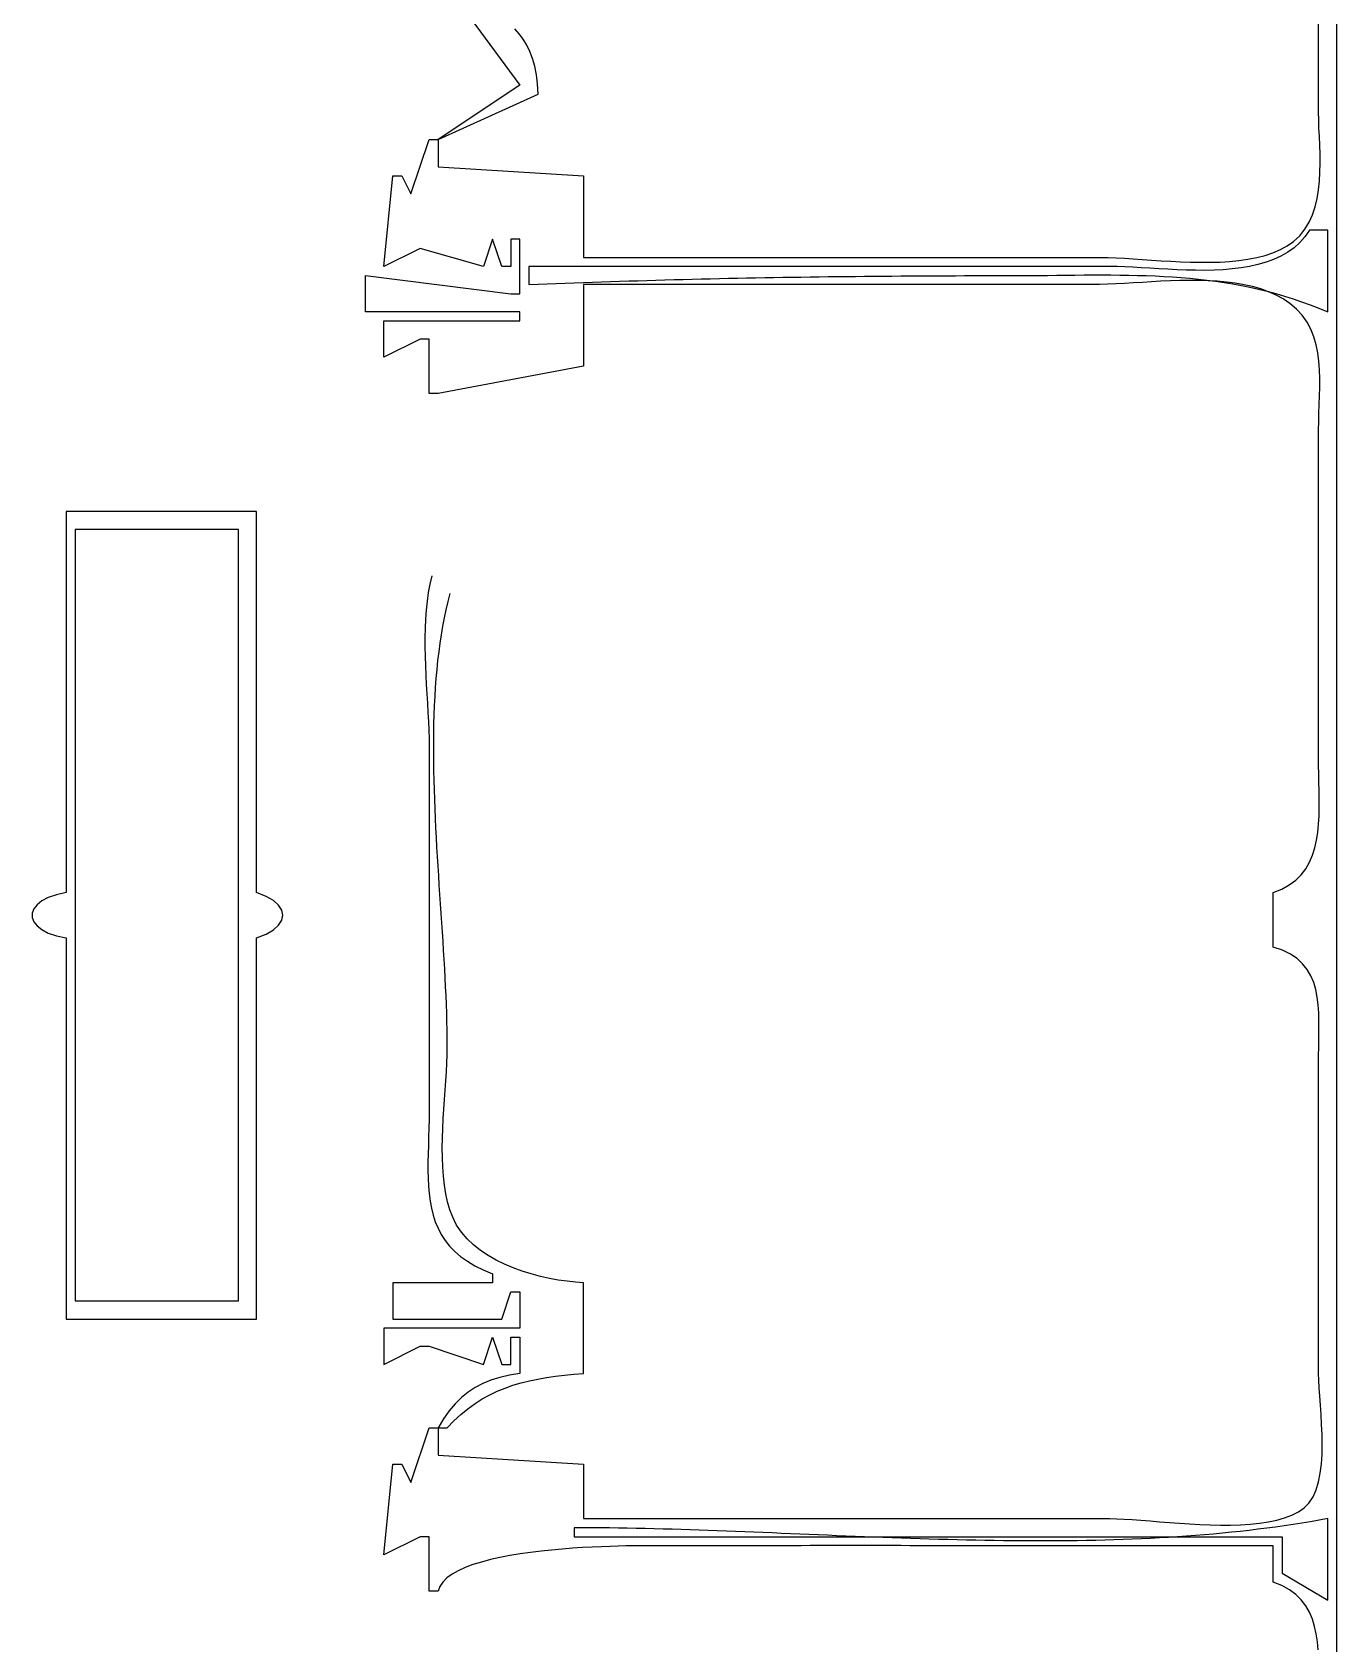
# Model space of a CAD drawing. Header units: metres. Extents: x 169 to 614, y 211 to 1165.
# Drawn here: x 389.3 to 533, y 747.2 to 924.8 of the extents above; entities that cross this region are included whole.
import ezdxf

# ---------------------------------------------------------------- set-up
doc = ezdxf.new("R2010")
doc.units = ezdxf.units.M

msp = doc.modelspace()

# ---------------------------------------------------------------- linework, layer by layer
for p, q in [((533, 592), (533, 1115)), ((531, 916), (531, 953)), ((433.3179, 932.1042), (443, 919)), ((442.9186, 924.6395), (442.4481, 925.1983)), ((443.3557, 924.0392), (442.9186, 924.6395)), ((443.7538, 923.3893), (443.3557, 924.0392)), ((444.1071, 922.6818), (443.7538, 923.3893)), ((444.4099, 921.9087), (444.1071, 922.6818)), ((444.6563, 921.062), (444.4099, 921.9087)), ((444.8406, 920.1337), (444.6563, 921.062)), ((444.9571, 919.1156), (444.8406, 920.1337)), ((443, 919), (434, 913)), ((445, 918), (444.9571, 919.1156)), ((434, 913), (445, 918)), ((531.0123, 915.1486), (531, 916)), ((531.0432, 914.2524), (531.0123, 915.1486)), ((431, 907), (433, 913)), ((433, 913), (434, 913)), ((434, 913), (434, 910)), ((531.0833, 913.3197), (531.0432, 914.2524)), ((531.1233, 912.3591), (531.0833, 913.3197)), ((531.1542, 911.3792), (531.1233, 912.3591)), ((531.1664, 910.3885), (531.1542, 911.3792)), ((434, 910), (450, 909)), ((531.0983, 908.4089), (531.1509, 909.3955)), ((531.1509, 909.3955), (531.1664, 910.3885)), ((428, 899), (429, 909)), ((429, 909), (430, 909)), ((430, 909), (431, 907)), ((450, 909), (450, 900)), ((530.9994, 907.4371), (531.0983, 908.4089)), ((530.6255, 905.5723), (530.8448, 906.4887)), ((530.8448, 906.4887), (530.9994, 907.4371)), ((529.9551, 903.8695), (530.332, 904.6964)), ((530.332, 904.6964), (530.6255, 905.5723)), ((528.2315, 901.7685), (528.9141, 902.397)), ((528.9141, 902.397), (529.4855, 903.1001)), ((529.4976, 902.2789), (528.9261, 901.6372)), ((529.4855, 903.1001), (529.9551, 903.8695)), ((530, 903), (529.4976, 902.2789)), ((532, 903), (530, 903)), ((532, 894), (532, 903)), ((432, 901), (428, 899)), ((439, 899), (432, 901)), ((440, 902), (439, 899)), ((441, 899), (440, 902)), ((443, 902), (442, 902)), ((442, 902), (442, 899)), ((443, 896), (443, 902)), ((525.1023, 900.2289), (525.9731, 900.5211)), ((525.9731, 900.5211), (526.789, 900.8721)), ((526.789, 900.8721), (527.5438, 901.2865)), ((527.5958, 900.5746), (526.8467, 900.1453)), ((527.5438, 901.2865), (528.2315, 901.7686)), ((528.2906, 901.0705), (527.5958, 900.5746)), ((528.9261, 901.6372), (528.2906, 901.0705)), ((442, 899), (441, 899)), ((508, 899), (444, 899)), ((444, 899), (444, 897)), ((450, 900), (507, 900)), ((507, 900), (507.8145, 899.9881)), ((507.8145, 899.9881), (508.6841, 899.9556)), ((508.8068, 898.9894), (508, 899)), ((508.6841, 899.9556), (509.6027, 899.9068)), ((509.6572, 898.9605), (508.8068, 898.9894)), ((509.6027, 899.9068), (510.5642, 899.8462)), ((510.5465, 898.9175), (509.6572, 898.9605)), ((511.4696, 898.8647), (510.5465, 898.9175)), ((510.5642, 899.8462), (511.5625, 899.7781)), ((512.4217, 898.8063), (511.4696, 898.8647)), ((511.5625, 899.7781), (512.5913, 899.7071)), ((513.3978, 898.7465), (512.4217, 898.8063)), ((512.5913, 899.7071), (513.6447, 899.6374)), ((514.3931, 898.6897), (513.3978, 898.7465)), ((513.6447, 899.6374), (514.7165, 899.5736)), ((514.7165, 899.5736), (515.8007, 899.52)), ((515.8007, 899.52), (516.891, 899.4811)), ((516.891, 899.4811), (517.9813, 899.4613)), ((517.9813, 899.4613), (519.0657, 899.465)), ((519.0657, 899.465), (520.1378, 899.4967)), ((520.1378, 899.4967), (521.1917, 899.5607)), ((521.4853, 898.7294), (520.493, 898.6471)), ((521.1917, 899.5607), (522.2212, 899.6615)), ((522.4575, 898.8485), (521.4853, 898.7294)), ((522.2212, 899.6615), (523.2202, 899.8036)), ((523.4048, 899.0087), (522.4575, 898.8485)), ((523.2202, 899.8036), (524.1826, 899.9912)), ((524.3223, 899.2142), (523.4048, 899.0087)), ((524.1826, 899.9912), (525.1023, 900.2289)), ((525.205, 899.4694), (524.3223, 899.2142)), ((526.0481, 899.7783), (525.205, 899.4694)), ((526.8467, 900.1453), (526.0481, 899.7783)), ((426, 894), (426, 898)), ((426, 898), (442, 896)), ((444, 897), (444.9996, 897.0423)), ((444.9996, 897.0423), (445.9992, 897.0836)), ((445.9992, 897.0836), (446.9987, 897.1238)), ((446.9987, 897.1238), (447.9981, 897.1629)), ((447.9981, 897.1629), (448.9974, 897.201)), ((448.9974, 897.201), (449.9966, 897.238)), ((449.9966, 897.238), (450.9958, 897.274)), ((506, 897), (450, 897)), ((450, 897), (450, 888)), ((450.9958, 897.274), (451.9949, 897.3089)), ((451.9949, 897.3089), (452.9939, 897.3429)), ((452.9939, 897.3429), (453.9929, 897.3758)), ((453.9929, 897.3758), (454.9918, 897.4078)), ((454.9918, 897.4078), (455.9908, 897.4387)), ((455.9908, 897.4387), (456.9896, 897.4687)), ((456.9896, 897.4687), (457.9885, 897.4978)), ((457.9885, 897.4978), (458.9874, 897.5258)), ((458.9874, 897.5258), (459.9862, 897.553)), ((459.9862, 897.553), (460.985, 897.5792)), ((460.985, 897.5792), (461.9839, 897.6045)), ((461.9839, 897.6045), (462.9827, 897.6289)), ((462.9827, 897.6289), (463.9816, 897.6524)), ((463.9816, 897.6524), (464.9805, 897.6751)), ((464.9805, 897.6751), (465.9795, 897.6968)), ((465.9795, 897.6968), (466.9784, 897.7177)), ((466.9784, 897.7177), (467.9775, 897.7378)), ((467.9775, 897.7378), (468.9765, 897.757)), ((468.9765, 897.757), (469.9757, 897.7754)), ((469.9757, 897.7754), (470.9749, 897.793)), ((470.9749, 897.793), (471.9742, 897.8097)), ((471.9742, 897.8097), (472.9735, 897.8257)), ((472.9735, 897.8257), (473.973, 897.8409)), ((473.973, 897.8409), (474.9725, 897.8553)), ((474.9725, 897.8553), (475.9721, 897.869)), ((475.9721, 897.869), (476.9719, 897.8819)), ((476.9719, 897.8819), (477.9718, 897.8941)), ((477.9718, 897.8941), (478.9717, 897.9055)), ((478.9717, 897.9055), (479.9719, 897.9163)), ((479.9719, 897.9163), (480.9721, 897.9263)), ((480.9721, 897.9263), (481.9725, 897.9356)), ((481.9725, 897.9356), (482.973, 897.9443)), ((482.973, 897.9443), (483.9737, 897.9523)), ((483.9737, 897.9523), (484.9746, 897.9596)), ((484.9746, 897.9596), (485.9756, 897.9662)), ((485.9756, 897.9662), (486.9768, 897.9723)), ((486.9768, 897.9723), (487.9782, 897.9777)), ((487.9782, 897.9777), (488.9797, 897.9825)), ((488.9797, 897.9825), (489.9815, 897.9867)), ((489.9815, 897.9867), (490.9835, 897.9903)), ((490.9835, 897.9903), (491.9857, 897.9933)), ((491.9857, 897.9933), (492.9881, 897.9957)), ((492.9881, 897.9957), (493.9907, 897.9976)), ((493.9907, 897.9976), (494.9935, 897.9989)), ((494.9935, 897.9989), (495.9966, 897.9997)), ((495.9966, 897.9997), (497, 898)), ((497, 898), (498.0434, 898.002)), ((498.0434, 898.002), (499.0796, 898.0075)), ((499.0796, 898.0075), (500.1086, 898.0157)), ((500.1086, 898.0157), (501.1309, 898.0256)), ((501.1309, 898.0256), (502.1467, 898.0364)), ((502.1467, 898.0364), (503.1564, 898.0472)), ((503.1564, 898.0472), (504.1601, 898.0571)), ((504.1601, 898.0571), (505.1582, 898.0652)), ((505.1582, 898.0652), (506.151, 898.0706)), ((506.8535, 897.0103), (506, 897)), ((506.151, 898.0706), (507.1387, 898.0725)), ((507.7438, 897.0386), (506.8535, 897.0103)), ((507.1387, 898.0725), (508.1217, 898.07)), ((508.667, 897.0811), (507.7438, 897.0386)), ((508.1217, 898.07), (509.1002, 898.0622)), ((509.6189, 897.1339), (508.667, 897.0811)), ((509.1002, 898.0622), (510.0746, 898.0482)), ((510.5956, 897.1931), (509.6189, 897.1339)), ((510.0746, 898.0482), (511.0451, 898.0272)), ((511.5931, 897.2549), (510.5956, 897.1931)), ((511.0451, 898.0272), (512.012, 897.9983)), ((512.6072, 897.3153), (511.5931, 897.2549)), ((512.012, 897.9983), (512.9756, 897.9605)), ((513.6341, 897.3706), (512.6072, 897.3153)), ((512.9756, 897.9605), (513.9362, 897.913)), ((514.6696, 897.4167), (513.6341, 897.3706)), ((513.9362, 897.913), (514.8941, 897.855)), ((515.4027, 898.64), (514.3931, 898.6897)), ((515.7098, 897.4499), (514.6696, 897.4167)), ((514.8941, 897.855), (515.8495, 897.7855)), ((516.4216, 898.6017), (515.4027, 898.64)), ((516.7506, 897.4663), (515.7098, 897.4499)), ((515.8495, 897.7855), (516.8028, 897.7037)), ((517.445, 898.579), (516.4216, 898.6017)), ((517.7881, 897.462), (516.7506, 897.4663)), ((516.8028, 897.7037), (517.7542, 897.6087)), ((518.468, 898.5762), (517.445, 898.579)), ((517.7542, 897.6087), (518.7041, 897.4996)), ((518.8181, 897.4332), (517.7881, 897.462)), ((519.4856, 898.5975), (518.468, 898.5762)), ((518.7041, 897.4996), (519.6527, 897.3755)), ((519.8367, 897.3758), (518.8181, 897.4332)), ((520.493, 898.6471), (519.4856, 898.5975)), ((519.6527, 897.3755), (520.6003, 897.2356)), ((520.8398, 897.2862), (519.8367, 897.3758)), ((520.6003, 897.2356), (521.5472, 897.0789)), ((521.8234, 897.1604), (520.8398, 897.2862)), ((521.5472, 897.0789), (522.4937, 896.9046)), ((522.7835, 896.9946), (521.8234, 897.1604)), ((523.7161, 896.7848), (522.7835, 896.9946)), ((442, 896), (443, 896)), ((522.4937, 896.9046), (523.4401, 896.7119)), ((523.4401, 896.7119), (524.3867, 896.4998)), ((524.6172, 896.5272), (523.7161, 896.7848)), ((524.3867, 896.4998), (525.3337, 896.2674)), ((525.4827, 896.2179), (524.6172, 896.5272)), ((525.3337, 896.2674), (526.2815, 896.0139)), ((526.3085, 895.853), (525.4827, 896.2179)), ((526.2815, 896.0139), (527.2303, 895.7384)), ((527.0908, 895.4288), (526.3085, 895.853)), ((527.8255, 894.9413), (527.0908, 895.4288)), ((527.2303, 895.7384), (528.1804, 895.44)), ((528.1804, 895.44), (529.1321, 895.1178)), ((443, 894), (426, 894)), ((443, 893), (443, 894)), ((528.5755, 894.3126), (527.8255, 894.9413)), ((529.2065, 893.6235), (528.5755, 894.3126)), ((529.1321, 895.1178), (530.0858, 894.771)), ((529.7282, 892.8798), (529.2065, 893.6235)), ((530.0858, 894.771), (531.0416, 894.3987)), ((531.0416, 894.3987), (532, 894)), ((428, 889), (428, 893)), ((428, 893), (443, 893)), ((530.1504, 892.0876), (529.7282, 892.8798)), ((530.4827, 891.253), (530.1504, 892.0876)), ((432, 891), (428, 889)), ((433, 891), (432, 891)), ((433, 885), (433, 891)), ((530.735, 890.382), (530.4827, 891.253)), ((530.917, 889.4806), (530.735, 890.382)), ((531.0384, 888.5549), (530.917, 889.4806)), ((531.109, 887.611), (531.0384, 888.5549)), ((450, 888), (434, 885)), ((531.1386, 886.6549), (531.109, 887.611)), ((531.1369, 885.6925), (531.1386, 886.6549)), ((434, 885), (433, 885)), ((531.0785, 883.7736), (531.1136, 884.7301)), ((531.1136, 884.7301), (531.1369, 885.6925)), ((531.0119, 881.9025), (531.0414, 882.829)), ((531.0414, 882.829), (531.0785, 883.7736)), ((531, 881), (531.0119, 881.9025)), ((531, 844), (531, 881)), ((393, 872), (393, 830)), ((414, 872), (393, 872)), ((414, 830), (414, 872)), ((394, 870), (394, 785)), ((412, 870), (394, 870)), ((412, 785), (412, 870)), ((433.0939, 863.9927), (432.9131, 863.063)), ((433.3179, 864.895), (433.0939, 863.9927)), ((432.7719, 862.1087), (432.6666, 861.1331)), ((432.9131, 863.063), (432.7719, 862.1087)), ((434.8868, 861.178), (435.0937, 862.0739)), ((435.0937, 862.0739), (435.3179, 862.9568)), ((432.5939, 860.139), (432.55, 859.1296)), ((432.6666, 861.1331), (432.5939, 860.139)), ((434.5231, 859.3496), (434.6968, 860.2698)), ((434.6968, 860.2698), (434.8868, 861.178)), ((432.55, 859.1296), (432.5315, 858.1079)), ((432.5315, 858.1079), (432.5349, 857.0769)), ((434.2225, 857.4755), (434.3652, 858.418)), ((434.3652, 858.418), (434.5231, 859.3496)), ((432.5349, 857.0769), (432.5566, 856.0398)), ((433.9806, 855.5598), (434.0945, 856.5226)), ((434.0945, 856.5226), (434.2225, 857.4755)), ((432.5566, 856.0398), (432.593, 854.9995)), ((432.593, 854.9995), (432.6406, 853.9592)), ((433.7934, 853.6067), (433.8805, 854.5877)), ((433.8805, 854.5877), (433.9806, 855.5598)), ((432.6406, 853.9592), (432.6959, 852.9218)), ((432.6959, 852.9218), (432.7553, 851.8905)), ((433.6565, 851.6203), (433.7189, 852.6174)), ((433.7189, 852.6174), (433.7934, 853.6067)), ((432.7553, 851.8905), (432.8153, 850.8683)), ((432.8153, 850.8683), (432.8723, 849.8581)), ((433.6057, 850.6158), (433.6565, 851.6203)), ((432.8723, 849.8581), (432.9228, 848.8632)), ((433.5364, 848.587), (433.5658, 849.6046)), ((433.5658, 849.6046), (433.6057, 850.6158)), ((432.9228, 848.8632), (432.9633, 847.8865)), ((432.9633, 847.8865), (432.9902, 846.931)), ((433.507, 846.5352), (433.517, 847.5637)), ((433.517, 847.5637), (433.5364, 848.587)), ((432.9902, 846.931), (433, 846)), ((433, 846), (433, 806)), ((433.5058, 845.5019), (433.507, 846.5352)), ((433.5131, 844.4643), (433.5058, 845.5019)), ((433.5281, 843.4231), (433.5131, 844.4643)), ((531.0084, 843.1014), (531, 844)), ((433.5505, 842.3786), (433.5281, 843.4231)), ((433.5797, 841.3315), (433.5505, 842.3786)), ((531.0282, 842.1842), (531.0084, 843.1014)), ((531.0509, 841.2546), (531.0282, 842.1842)), ((433.6151, 840.2821), (433.5797, 841.3315)), ((433.6562, 839.2311), (433.6151, 840.2821)), ((531.068, 840.3186), (531.0509, 841.2546)), ((531.0712, 839.3825), (531.068, 840.3186)), ((433.7025, 838.179), (433.6562, 839.2311)), ((531.0018, 837.5344), (531.0519, 838.4523)), ((531.0519, 838.4523), (531.0712, 839.3825)), ((433.7534, 837.1262), (433.7025, 838.179)), ((433.8085, 836.0732), (433.7534, 837.1262)), ((530.7752, 835.7595), (530.9123, 836.6347)), ((530.9123, 836.6347), (531.0018, 837.5344)), ((433.8672, 835.0207), (433.8085, 836.0732)), ((433.929, 833.9691), (433.8672, 835.0207)), ((530.3238, 834.1072), (530.5818, 834.915)), ((530.5818, 834.915), (530.7752, 835.7595)), ((433.9933, 832.9188), (433.929, 833.9691)), ((529.5803, 832.6266), (529.9928, 833.3424)), ((529.9928, 833.3424), (530.3238, 834.1072)), ((434.0597, 831.8705), (433.9933, 832.9188)), ((434.1275, 830.8246), (434.0597, 831.8705)), ((527.7694, 830.8356), (528.477, 831.3671)), ((528.477, 831.3671), (529.0778, 831.9661)), ((529.0778, 831.9661), (529.5803, 832.6266)), ((391.0506, 829.4564), (390.3417, 829.0854)), ((391.9367, 829.7658), (391.0506, 829.4564)), ((393, 830), (391.9367, 829.7658)), ((415.0377, 829.584), (414, 830)), ((415.8449, 829.112), (415.0377, 829.584)), ((434.1963, 829.7817), (434.1275, 830.8246)), ((434.2655, 828.7422), (434.1963, 829.7817)), ((526, 830), (526.9465, 830.3778)), ((526, 824), (526, 830)), ((526.9465, 830.3778), (527.7694, 830.8356)), ((389.4556, 828.2136), (389.2784, 827.7401)), ((389.2784, 827.7401), (389.2784, 827.2597)), ((389.8101, 828.6666), (389.4556, 828.2136)), ((390.3417, 829.0854), (389.8101, 828.6666)), ((416.4214, 828.598), (415.8449, 829.112)), ((416.7673, 828.056), (416.4214, 828.598)), ((416.8826, 827.4999), (416.7673, 828.056)), ((434.3346, 827.7067), (434.2655, 828.7422)), ((434.4031, 826.6757), (434.3346, 827.7067)), ((389.2784, 827.2597), (389.4556, 826.7862)), ((389.4556, 826.7862), (389.8101, 826.3332)), ((389.8101, 826.3332), (390.3417, 825.9144)), ((390.3417, 825.9144), (391.0506, 825.5435)), ((415.0377, 825.4159), (415.8448, 825.8878)), ((415.8448, 825.8878), (416.4213, 826.4018)), ((416.4213, 826.4018), (416.7673, 826.9439)), ((416.7673, 826.9439), (416.8826, 827.4999)), ((434.4704, 825.6497), (434.4031, 826.6757)), ((391.0506, 825.5435), (391.9367, 825.2341)), ((391.9367, 825.2341), (393, 825)), ((393, 825), (393, 783)), ((414, 825), (415.0377, 825.4159)), ((414, 783), (414, 825)), ((434.536, 824.6292), (434.4704, 825.6497)), ((434.5995, 823.6147), (434.536, 824.6292)), ((434.6602, 822.6068), (434.5995, 823.6147)), ((434.7176, 821.6059), (434.6602, 822.6068)), ((527.0182, 823.65), (526, 824)), ((527.8909, 823.2223), (527.0182, 823.65)), ((528.6292, 822.7221), (527.8909, 823.2223)), ((529.244, 822.1546), (528.6292, 822.7221)), ((434.7712, 820.6126), (434.7176, 821.6059)), ((434.8205, 819.6274), (434.7712, 820.6126)), ((529.7464, 821.5251), (529.244, 822.1546)), ((530.1474, 820.8387), (529.7464, 821.5251)), ((530.4579, 820.1008), (530.1474, 820.8387)), ((434.8649, 818.6507), (434.8205, 819.6274)), ((530.689, 819.3165), (530.4579, 820.1008)), ((530.8517, 818.4911), (530.689, 819.3165)), ((434.904, 817.6832), (434.8649, 818.6507)), ((434.9371, 816.7252), (434.904, 817.6832)), ((530.957, 817.6297), (530.8517, 818.4911)), ((531.016, 816.7376), (530.957, 817.6297)), ((434.9638, 815.7774), (434.9371, 816.7252)), ((434.9835, 814.8403), (434.9638, 815.7774)), ((531.0395, 815.8201), (531.016, 816.7376)), ((531.0386, 814.8824), (531.0395, 815.8201)), ((434.9958, 813.9143), (434.9835, 814.8403)), ((435, 813), (434.9958, 813.9143)), ((531.0079, 812.9671), (531.0244, 813.9296)), ((531.0244, 813.9296), (531.0386, 814.8824)), ((434.9541, 811.2), (434.9877, 812.1216)), ((434.9877, 812.1216), (435, 813)), ((531, 812), (531.0079, 812.9671)), ((531, 777), (531, 812)), ((434.8414, 809.249), (434.9038, 810.2406)), ((434.9038, 810.2406), (434.9541, 811.2)), ((434.6987, 807.1906), (434.7714, 808.2305)), ((434.7714, 808.2305), (434.8414, 809.249)), ((434.6278, 806.1348), (434.6987, 807.1906)), ((432.9922, 805.0113), (432.9725, 804.0355)), ((433, 806), (432.9922, 805.0113)), ((434.5098, 803.9972), (434.5632, 805.0685)), ((434.5632, 805.0685), (434.6278, 806.1348)), ((432.9459, 803.0736), (432.9178, 802.1266)), ((432.9725, 804.0355), (432.9459, 803.0736)), ((434.4546, 801.8614), (434.4721, 802.9264)), ((434.4721, 802.9264), (434.5098, 803.9972)), ((432.8931, 801.1957), (432.8773, 800.2819)), ((432.9178, 802.1266), (432.8931, 801.1957)), ((434.4622, 800.8079), (434.4546, 801.8614)), ((432.8773, 800.2819), (432.8753, 799.3864)), ((432.8753, 799.3864), (432.8925, 798.5102)), ((434.4993, 799.7711), (434.4622, 800.8079)), ((434.5707, 798.7567), (434.4993, 799.7711)), ((432.8925, 798.5102), (432.934, 797.6543)), ((432.934, 797.6543), (433.0049, 796.8199)), ((434.681, 797.77), (434.5707, 798.7567)), ((434.8347, 796.8165), (434.681, 797.77)), ((433.0049, 796.8199), (433.1106, 796.0081)), ((433.1106, 796.0081), (433.2561, 795.2199)), ((435.0366, 795.9016), (434.8347, 796.8165)), ((435.2912, 795.0309), (435.0366, 795.9016)), ((433.2561, 795.2199), (433.4467, 794.4565)), ((433.4467, 794.4565), (433.6875, 793.7188)), ((435.6033, 794.2098), (435.2912, 795.0309)), ((436.0356, 793.3602), (435.6034, 794.2098)), ((433.6875, 793.7188), (433.9837, 793.0081)), ((433.9837, 793.0081), (434.3406, 792.3253)), ((434.3406, 792.3253), (434.7632, 791.6715)), ((436.5673, 792.5718), (436.0356, 793.3602)), ((437.1888, 791.843), (436.5673, 792.5718)), ((434.7632, 791.6715), (435.2569, 791.048)), ((435.2569, 791.048), (435.8267, 790.4556)), ((435.8267, 790.4556), (436.4779, 789.8955)), ((437.8908, 791.1722), (437.1888, 791.843)), ((438.6635, 790.5577), (437.8908, 791.1722)), ((439.4977, 789.998), (438.6635, 790.5577)), ((436.4779, 789.8955), (437.2156, 789.3688)), ((437.2156, 789.3688), (438.0451, 788.8766)), ((438.0451, 788.8766), (438.9714, 788.42)), ((440.3836, 789.4915), (439.4977, 789.998)), ((441.3119, 789.0366), (440.3836, 789.4915)), ((442.2729, 788.6317), (441.3119, 789.0366)), ((443.2572, 788.2751), (442.2729, 788.6317)), ((440, 787), (429, 787)), ((429, 787), (429, 783)), ((438.9714, 788.42), (440, 788)), ((440, 788), (440, 787)), ((444.2553, 787.9654), (443.2572, 788.2751)), ((445.2577, 787.7008), (444.2553, 787.9654)), ((446.2547, 787.4798), (445.2577, 787.7008)), ((447.237, 787.3009), (446.2547, 787.4798)), ((448.195, 787.1623), (447.237, 787.3009)), ((449.1191, 787.0625), (448.195, 787.1623)), ((450, 787), (449.1191, 787.0625)), ((450, 777), (450, 787)), ((441, 783), (442, 786)), ((442, 786), (443, 786)), ((443, 786), (443, 782)), ((394, 785), (412, 785)), ((393, 783), (414, 783)), ((443, 782), (428, 782)), ((428, 782), (428, 778)), ((429, 783), (441, 783)), ((428, 778), (432, 780)), ((432, 780), (433, 780)), ((433, 780), (439, 778)), ((439, 778), (440, 781)), ((440, 781), (441, 778)), ((442, 778), (442, 781)), ((442, 781), (443, 781)), ((443, 781), (443, 777)), ((441, 778), (442, 778)), ((439.8195, 776.2735), (438.9158, 775.9063)), ((440.7964, 776.5743), (439.8195, 776.2735)), ((441.854, 776.8146), (440.7964, 776.5743)), ((443, 777), (441.854, 776.8146)), ((443.1351, 775.9631), (444.048, 776.19)), ((444.048, 776.19), (444.9821, 776.384)), ((444.9821, 776.384), (445.9383, 776.549)), ((445.9383, 776.549), (446.9174, 776.6892)), ((446.9174, 776.6892), (447.9201, 776.8083)), ((447.9201, 776.8083), (448.9474, 776.9106)), ((448.9474, 776.9106), (450, 777)), ((531.0171, 776.2642), (531, 777)), ((531.0622, 775.4267), (531.0171, 776.2642)), ((437.2975, 774.9503), (436.5677, 774.35)), ((438.0777, 775.4672), (437.2975, 774.9503)), ((438.9158, 775.9063), (438.0777, 775.4672)), ((438.8618, 774.1939), (439.6804, 774.6457)), ((439.6804, 774.6457), (440.5161, 775.0445)), ((440.5161, 775.0445), (441.37, 775.3943)), ((441.37, 775.3943), (442.2427, 775.6992)), ((442.2427, 775.6992), (443.1351, 775.9631)), ((531.1259, 774.5037), (531.0622, 775.4267)), ((531.1989, 773.5117), (531.1259, 774.5037)), ((435.2287, 772.8762), (434.6043, 771.9912)), ((435.8806, 773.6605), (435.2287, 772.8762)), ((436.5677, 774.35), (435.8806, 773.6605)), ((436.5018, 772.4806), (437.2733, 773.1153)), ((437.2733, 773.1153), (438.0598, 773.6851)), ((438.0598, 773.6851), (438.8618, 774.1939)), ((531.2719, 772.4669), (531.1989, 773.5117)), ((431, 765), (433, 771)), ((433, 771), (434, 771)), ((434.6043, 771.9912), (434, 771)), ((434, 771), (434, 768)), ((434, 771), (435, 771)), ((435, 771), (435.7442, 771.7768)), ((435.7442, 771.7768), (436.5018, 772.4806)), ((531.3355, 771.3858), (531.2719, 772.4669)), ((531.3802, 770.2848), (531.3355, 771.3858)), ((531.3762, 768.0883), (531.3969, 769.1801)), ((531.3969, 769.1801), (531.3802, 770.2848)), ((434, 768), (450, 767)), ((531.3086, 767.0256), (531.3762, 768.0883)), ((428, 757), (429, 767)), ((429, 767), (430, 767)), ((430, 767), (431, 765)), ((450, 767), (450, 761)), ((530.9956, 765.0533), (531.1849, 766.0085)), ((531.1849, 766.0085), (531.3086, 767.0256)), ((530.3832, 763.3941), (530.7315, 764.1763)), ((530.7315, 764.1763), (530.9956, 765.0533)), ((528.7682, 761.7516), (529.3966, 762.179)), ((529.3966, 762.179), (529.9413, 762.7228)), ((529.9413, 762.7228), (530.3832, 763.3941)), ((450, 761), (508, 761)), ((508, 761), (508.7531, 760.987)), ((508.7531, 760.987), (509.5808, 760.9512)), ((509.5808, 760.9512), (510.4751, 760.8968)), ((510.4751, 760.8968), (511.4278, 760.8282)), ((511.4278, 760.8282), (512.431, 760.7499)), ((512.431, 760.7499), (513.4765, 760.6663)), ((513.4765, 760.6663), (514.5564, 760.5816)), ((514.5564, 760.5816), (515.6625, 760.5004)), ((515.6625, 760.5004), (516.7868, 760.4269)), ((516.7868, 760.4269), (517.9213, 760.3657)), ((517.9213, 760.3657), (519.0579, 760.321)), ((519.0579, 760.321), (520.1885, 760.2973)), ((520.1885, 760.2973), (521.3052, 760.2989)), ((521.3052, 760.2989), (522.3998, 760.3303)), ((522.3998, 760.3303), (523.4643, 760.3958)), ((523.4643, 760.3958), (524.4906, 760.4999)), ((524.4906, 760.4999), (525.4708, 760.6468)), ((525.4708, 760.6468), (526.3966, 760.8411)), ((527.2204, 760.2125), (526.2552, 760.0764)), ((526.3966, 760.8411), (527.2602, 761.087)), ((528.1826, 760.3556), (527.2204, 760.2125)), ((527.2602, 761.087), (528.0534, 761.3891)), ((528.0534, 761.3891), (528.7682, 761.7516)), ((529.1417, 760.5057), (528.1826, 760.3556)), ((530.0977, 760.6631), (529.1417, 760.5057)), ((531.0505, 760.8278), (530.0977, 760.6631)), ((532, 761), (531.0505, 760.8278)), ((532, 752), (532, 761)), ((432, 759), (428, 757)), ((433, 759), (432, 759)), ((433, 753), (433, 759)), ((449, 760), (449, 759)), ((449.9654, 759.9983), (449, 760)), ((449, 759), (527, 759)), ((450.9338, 759.9934), (449.9654, 759.9983)), ((451.9051, 759.9854), (450.9338, 759.9934)), ((452.8791, 759.9744), (451.9051, 759.9854)), ((453.8558, 759.9606), (452.8791, 759.9744)), ((454.8351, 759.9441), (453.8558, 759.9606)), ((455.8169, 759.925), (454.8351, 759.9441)), ((456.8012, 759.9034), (455.8169, 759.925)), ((457.7879, 759.8796), (456.8012, 759.9034)), ((458.7768, 759.8535), (457.7879, 759.8796)), ((459.768, 759.8255), (458.7768, 759.8535)), ((460.7614, 759.7955), (459.768, 759.8255)), ((461.7568, 759.7637), (460.7614, 759.7955)), ((462.7542, 759.7303), (461.7568, 759.7637)), ((463.7535, 759.6953), (462.7542, 759.7303)), ((464.7547, 759.659), (463.7535, 759.6953)), ((465.7576, 759.6214), (464.7547, 759.659)), ((466.7622, 759.5827), (465.7576, 759.6214)), ((467.7684, 759.543), (466.7622, 759.5827)), ((468.7762, 759.5025), (467.7684, 759.543)), ((469.7854, 759.4612), (468.7762, 759.5025)), ((470.796, 759.4194), (469.7854, 759.4612)), ((471.8079, 759.3771), (470.796, 759.4194)), ((472.821, 759.3344), (471.8079, 759.3771)), ((473.8353, 759.2916), (472.821, 759.3344)), ((474.8507, 759.2487), (473.8353, 759.2916)), ((475.867, 759.2058), (474.8507, 759.2487)), ((476.8843, 759.1632), (475.867, 759.2058)), ((477.9024, 759.1209), (476.8843, 759.1632)), ((478.9212, 759.0791), (477.9024, 759.1209)), ((479.9408, 759.0379), (478.9212, 759.0791)), ((480.9609, 758.9974), (479.9408, 759.0379)), ((481.9816, 758.9577), (480.9609, 758.9974)), ((483.0028, 758.9191), (481.9816, 758.9577)), ((484.0243, 758.8816), (483.0028, 758.9191)), ((485.0462, 758.8453), (484.0243, 758.8816)), ((486.0683, 758.8105), (485.0462, 758.8453)), ((487.0905, 758.7771), (486.0683, 758.8105)), ((488.1128, 758.7454), (487.0905, 758.7771)), ((489.1351, 758.7156), (488.1128, 758.7454)), ((490.1573, 758.6876), (489.1351, 758.7156)), ((491.1793, 758.6617), (490.1573, 758.6876)), ((492.2011, 758.638), (491.1793, 758.6617)), ((493.2227, 758.6166), (492.2011, 758.638)), ((494.2438, 758.5976), (493.2227, 758.6166)), ((495.2644, 758.5812), (494.2438, 758.5976)), ((496.2845, 758.5676), (495.2644, 758.5812)), ((497.304, 758.5568), (496.2845, 758.5676)), ((498.3228, 758.5489), (497.304, 758.5568)), ((499.3409, 758.5442), (498.3228, 758.5489)), ((500.3581, 758.5427), (499.3409, 758.5442)), ((501.3743, 758.5446), (500.3581, 758.5427)), ((502.3896, 758.55), (501.3743, 758.5446)), ((503.4037, 758.5591), (502.3896, 758.55)), ((504.4168, 758.5719), (503.4037, 758.5591)), ((505.4285, 758.5886), (504.4168, 758.5719)), ((506.439, 758.6094), (505.4285, 758.5886)), ((507.4481, 758.6343), (506.439, 758.6094)), ((508.4557, 758.6636), (507.4481, 758.6343)), ((509.4618, 758.6973), (508.4557, 758.6636)), ((510.4663, 758.7355), (509.4618, 758.6973)), ((511.4691, 758.7784), (510.4663, 758.7355)), ((512.4701, 758.8262), (511.4691, 758.7784)), ((513.4692, 758.879), (512.4701, 758.8262)), ((514.4665, 758.9368), (513.4692, 758.879)), ((515.4617, 758.9998), (514.4665, 758.9368)), ((516.4548, 759.0683), (515.4617, 758.9998)), ((517.4458, 759.1422), (516.4548, 759.0683)), ((518.4346, 759.2217), (517.4458, 759.1422)), ((519.4211, 759.307), (518.4346, 759.2217)), ((520.4051, 759.3982), (519.4211, 759.307)), ((521.3867, 759.4954), (520.4051, 759.3982)), ((522.3658, 759.5988), (521.3867, 759.4954)), ((523.3423, 759.7084), (522.3658, 759.5988)), ((524.316, 759.8245), (523.3423, 759.7084)), ((525.287, 759.9471), (524.316, 759.8245)), ((526.2552, 760.0764), (525.287, 759.9471)), ((527, 759), (527, 755)), ((440.8036, 756.7192), (439.7555, 756.4842)), ((441.8955, 756.929), (440.8036, 756.7192)), ((443.0209, 757.1149), (441.8955, 756.929)), ((444.1695, 757.2783), (443.0209, 757.1149)), ((445.331, 757.4207), (444.1695, 757.2783)), ((446.495, 757.5435), (445.331, 757.4207)), ((447.6511, 757.648), (446.495, 757.5435)), ((448.7891, 757.7357), (447.6511, 757.648)), ((449.8986, 757.8079), (448.7891, 757.7357)), ((450.9693, 757.8662), (449.8986, 757.8079)), ((451.9909, 757.9118), (450.9693, 757.8662)), ((452.953, 757.9462), (451.9909, 757.9118)), ((453.8452, 757.9709), (452.953, 757.9462)), ((454.6574, 757.9871), (453.8452, 757.9709)), ((455.3791, 757.9963), (454.6574, 757.9871)), ((456, 758), (455.3791, 757.9963)), ((456.9999, 758.0022), (456, 758)), ((457.9999, 758.0043), (456.9999, 758.0022)), ((458.9999, 758.0063), (457.9999, 758.0043)), ((459.9999, 758.0082), (458.9999, 758.0063)), ((460.9999, 758.0099), (459.9999, 758.0082)), ((461.9999, 758.0116), (460.9999, 758.0099)), ((462.9999, 758.0131), (461.9999, 758.0116)), ((463.9999, 758.0145), (462.9999, 758.0131)), ((464.9999, 758.0158), (463.9999, 758.0145)), ((465.9999, 758.017), (464.9999, 758.0158)), ((466.9999, 758.018), (465.9999, 758.017)), ((467.9998, 758.019), (466.9999, 758.018)), ((468.9998, 758.0199), (467.9998, 758.019)), ((469.9998, 758.0207), (468.9998, 758.0199)), ((470.9998, 758.0214), (469.9998, 758.0207)), ((471.9998, 758.022), (470.9998, 758.0214)), ((472.9998, 758.0225), (471.9998, 758.022)), ((473.9998, 758.0229), (472.9998, 758.0225)), ((474.9998, 758.0233), (473.9998, 758.0229)), ((475.9998, 758.0236), (474.9998, 758.0233)), ((476.9998, 758.0238), (475.9998, 758.0236)), ((477.9998, 758.0239), (476.9998, 758.0238)), ((478.9999, 758.0239), (477.9998, 758.0239)), ((479.9999, 758.0239), (478.9999, 758.0239)), ((480.9999, 758.0239), (479.9999, 758.0239)), ((481.9999, 758.0237), (480.9999, 758.0239)), ((482.9999, 758.0235), (481.9999, 758.0237)), ((483.9999, 758.0233), (482.9999, 758.0235)), ((484.9999, 758.023), (483.9999, 758.0233)), ((485.9999, 758.0226), (484.9999, 758.023)), ((486.9999, 758.0222), (485.9999, 758.0226)), ((487.9999, 758.0218), (486.9999, 758.0222)), ((488.9999, 758.0213), (487.9999, 758.0218)), ((489.9999, 758.0208), (488.9999, 758.0213)), ((490.9999, 758.0202), (489.9999, 758.0208)), ((491.9999, 758.0196), (490.9999, 758.0202)), ((492.9999, 758.019), (491.9999, 758.0196)), ((493.9999, 758.0183), (492.9999, 758.019)), ((494.9999, 758.0177), (493.9999, 758.0183)), ((495.9999, 758.017), (494.9999, 758.0177)), ((496.9999, 758.0162), (495.9999, 758.017)), ((498, 758.0155), (496.9999, 758.0162)), ((499, 758.0148), (498, 758.0155)), ((500, 758.014), (499, 758.0148)), ((501, 758.0132), (500, 758.014)), ((502, 758.0125), (501, 758.0132)), ((503, 758.0117), (502, 758.0125)), ((504, 758.0109), (503, 758.0117)), ((505, 758.0102), (504, 758.0109)), ((506, 758.0094), (505, 758.0102)), ((507, 758.0086), (506, 758.0094)), ((508, 758.0079), (507, 758.0086)), ((509, 758.0072), (508, 758.0079)), ((510, 758.0065), (509, 758.0072)), ((511, 758.0058), (510, 758.0065)), ((512, 758.0051), (511, 758.0058)), ((513, 758.0045), (512, 758.0051)), ((514, 758.0039), (513, 758.0045)), ((515, 758.0033), (514, 758.0039)), ((516, 758.0028), (515, 758.0033)), ((517, 758.0023), (516, 758.0028)), ((518, 758.0018), (517, 758.0023)), ((519, 758.0014), (518, 758.0018)), ((520, 758.001), (519, 758.0014)), ((521, 758.0007), (520, 758.001)), ((522, 758.0004), (521, 758.0007)), ((523, 758.0002), (522, 758.0004)), ((524, 758.0001), (523, 758.0002)), ((525, 758), (524, 758.0001)), ((526, 758), (525, 758)), ((526, 754), (526, 758)), ((435.5342, 754.8808), (434.966, 754.4647)), ((436.2081, 755.2633), (435.5342, 754.8808)), ((436.9775, 755.6134), (436.2081, 755.2633)), ((437.8321, 755.9327), (436.9775, 755.6134)), ((438.7616, 756.2225), (437.8321, 755.9327)), ((439.7555, 756.4842), (438.7616, 756.2225)), ((527, 755), (532, 752)), ((434.1886, 753.5256), (434, 753)), ((434.5141, 754.0134), (434.1886, 753.5256)), ((434.966, 754.4647), (434.5141, 754.0134)), ((526.9515, 753.621), (526, 754)), ((527.7763, 753.1644), (526.9515, 753.621)), ((528.4831, 752.636), (527.7763, 753.1644)), ((434, 753), (433, 753)), ((529.0811, 752.0418), (528.4831, 752.636)), ((529.579, 751.3875), (529.0811, 752.0418)), ((529.9858, 750.6791), (529.579, 751.3875)), ((530.3105, 749.9224), (529.9858, 750.6791)), ((530.5619, 749.1235), (530.3105, 749.9224)), ((530.7489, 748.2881), (530.5619, 749.1235)), ((530.8806, 747.4221), (530.7489, 748.2881)), ((530.9657, 746.5315), (530.8806, 747.4221))]:
    msp.add_line(p, q)

doc.saveas('drawing.dxf')
